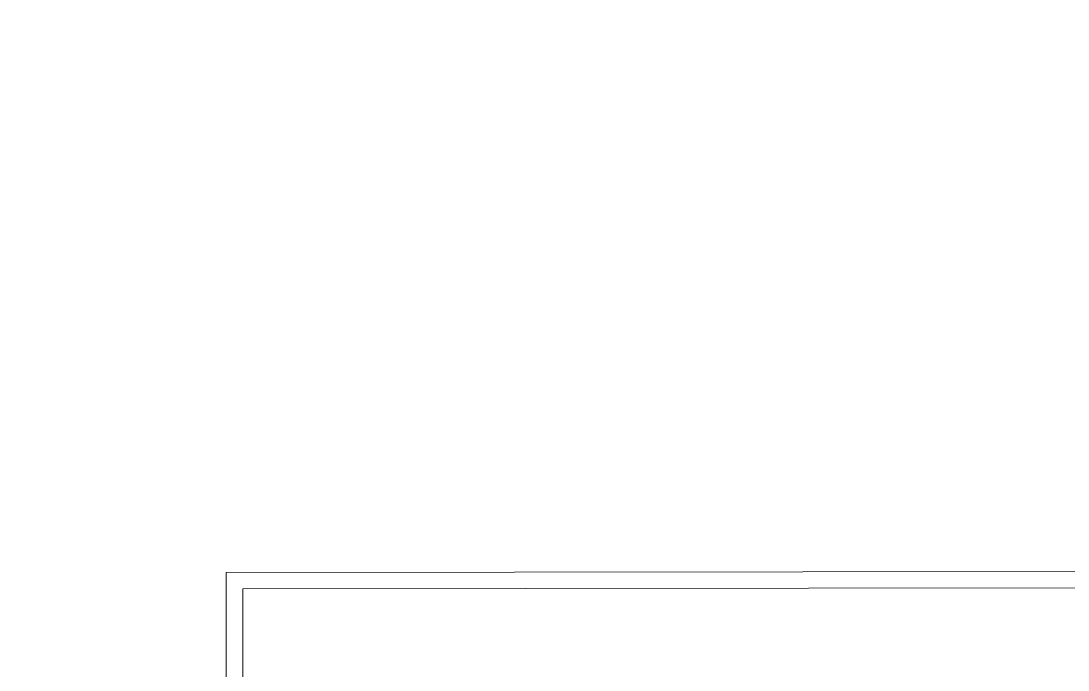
# Model space of a CAD drawing. Header units: feet. Extents: x -99009 to 3252343, y -11094690 to 9035152.
# Drawn here: x 2520526.5 to 2520780.4, y -1969284.2 to -1969126.9 of the extents above; entities that cross this region are included whole.
import ezdxf

# ---------------------------------------------------------------- set-up
doc = ezdxf.new("R2010")
doc.units = ezdxf.units.FT
for name, color, linetype in [('1', 1, 'Continuous'), ('K-LINE', 7, 'Continuous'), ('栗本図面枠', 7, 'Continuous')]:
    doc.layers.add(name, color=color, linetype=linetype)

# ---------------------------------------------------------------- blocks, each defined once
blk = doc.blocks.new('K24582845e8a56')
at = {"layer": '栗本図面枠', "color": 1, "lineweight": 9}
for p, q in [((-7260.3, 176.38, 0), (-7260.3, 676.38, 0)), ((-7256.3, 180.38, 0), (-7256.3, 672.38, 0)), ((-7256.3, 180.38, 0), (-7021.8, 180.38, 0)), ((-7260.3, 176.38, 0), (-7021.8, 176.38, 0))]:
    blk.add_line(p, q, dxfattribs=at)

msp = doc.modelspace()

# ---------------------------------------------------------------- linework, layer by layer
at = {"layer": '1'}
msp.add_arc((2520410.24778, -1978395.99612), 100000, 84.1346387202, 194.3871675539, dxfattribs=at)

# ---------------------------------------------------------------- block references
at = {"layer": 'K-LINE', "color": 2, "linetype": 'Continuous', "lineweight": 15, "rotation": 270.0650517140735}
msp.add_blockref('K24582845e8a56', (2520408.11897, -1976520.99344), dxfattribs=at)

doc.saveas('drawing.dxf')
